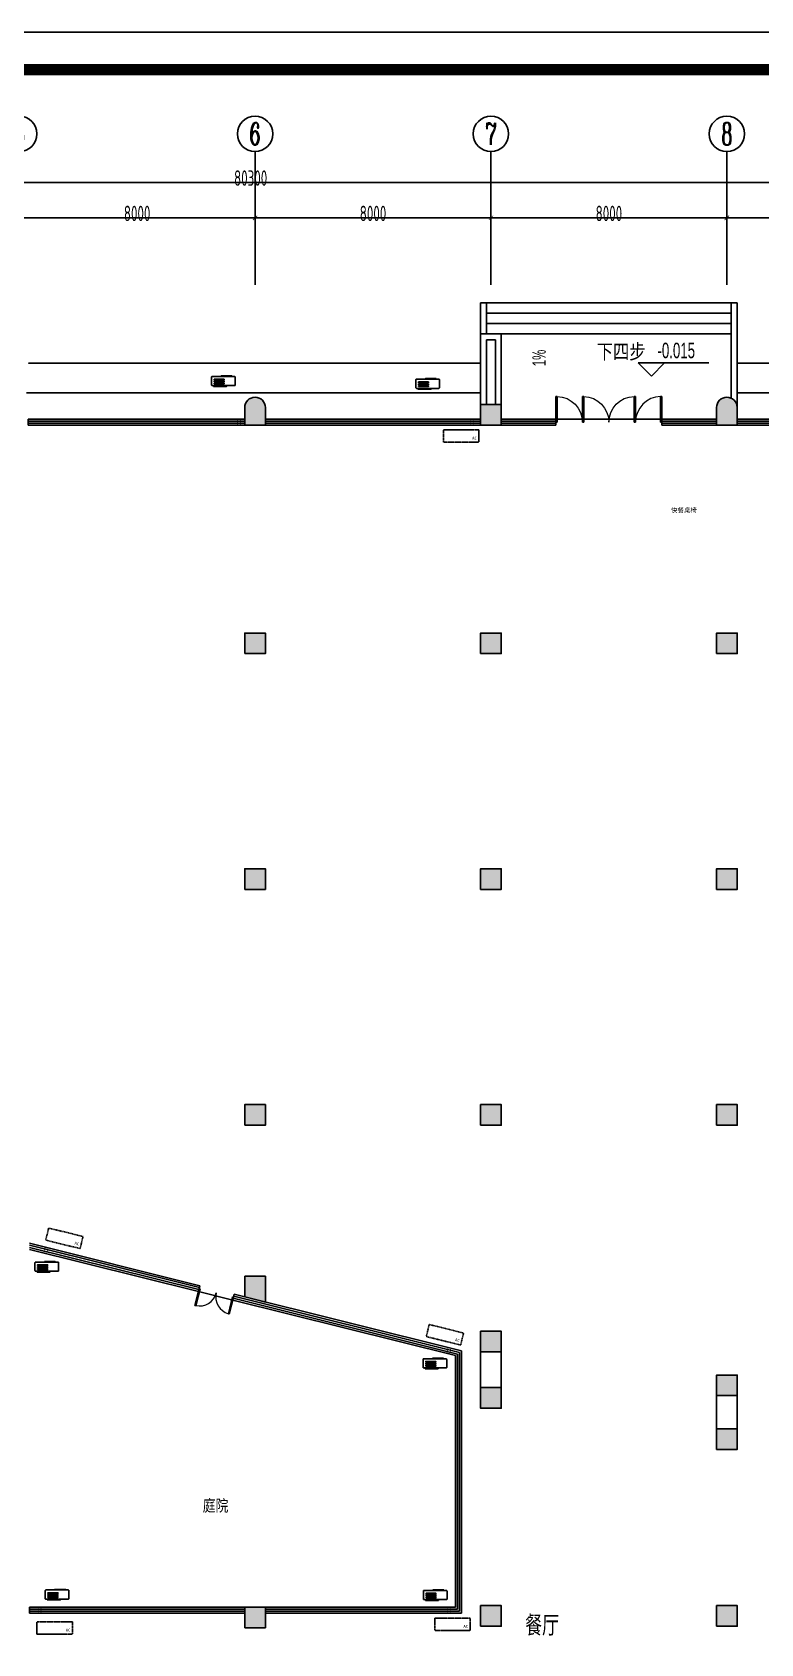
# Model space of a CAD drawing. Header units: inches. Extents: x -584 to 1446124, y -108140 to 99637.
# Drawn here: x 923466 to 948173, y 44961 to 99637 of the extents above; entities that cross this region are included whole.
import ezdxf
from ezdxf.enums import TextEntityAlignment as Align

# ---------------------------------------------------------------- set-up
doc = ezdxf.new("R2010")
doc.units = ezdxf.units.IN
doc.header["$MEASUREMENT"] = 0
doc.linetypes.add('DASH', pattern=[0.35, 0.25, -0.1])
for name, color, linetype in [('AXIS', 3, 'Continuous'), ('AXIS_TEXT', 7, 'Continuous'), ('COLUMN', 6, 'Continuous'), ('CURTWALL', 4, 'Continuous'), ('DIM_ELEV', 3, 'Continuous'), ('DIM_SYMB', 3, 'Continuous'), ('GROUND', 34, 'Continuous'), ('PUB_HATCH', 8, 'Continuous'), ('PUB_TEXT', 151, 'Continuous'), ('STAIR', 6, 'Continuous'), ('WALL', 7, 'Continuous'), ('WINDOW', 3, 'Continuous'), ('外框', 7, 'Continuous'), ('空调', 205, 'Continuous'), ('空调孔', 30, 'Continuous')]:
    doc.layers.add(name, color=color, linetype=linetype)
doc.styles.add('_TCH_AXIS', font='COMPLEX', dxfattribs={"bigfont": 'GBCBIG'})
doc.styles.add('_TCH_DIM', font='stylu.ttf')
doc.styles.add('_TCH_DIM_T3', font='TSSDENG', dxfattribs={"width": 0.64, "bigfont": 'TSSDCHN'})
doc.styles.add('COMPLEX', font='stylu.ttf')
doc.styles.add('HZ-1', font='MingLiU.ttf', dxfattribs={"width": 0.8})
doc.styles.get("Standard").update_dxf_attribs({"font": '', "width": 0.7, "height": 250})
doc.styles.add('WMF-宋体1', font='')
doc.styles.get('Standard').set_extended_font_data('NSimSun')
doc.styles.get('WMF-宋体1').set_extended_font_data('SimSun')
doc.dimstyles.new('_TCH_ARCH&&150', dxfattribs={"dimtxt": 525, "dimasz": 150, "dimexe": 375, "dimexo": 450, "dimgap": 150, "dimtad": 1, "dimdec": 0, "dimzin": 0, "dimdsep": 46, "dimtxsty": '_TCH_DIM_T3', "dimblk": 'ARCHTICK', "dimcen": 0.09, "dimclrt": 7, "dimazin": 2, "dimtfac": 1, "dimtdec": 0, "dimtix": 1, "dimtmove": 2, "dimatfit": 3, "dimfxl": 0, "dimtolj": 1, "dimtzin": 0, "dimarcsym": 0})

# ---------------------------------------------------------------- blocks, each defined once
blk = doc.blocks.new('vhjkghkghkl')
at = {"layer": '空调', "linetype": 'DASH', "ltscale": 0.3}
blk.add_lwpolyline([(134071, 540199), (134071, 539779), (132871, 539779), (132871, 540199), (134071, 540199)], close=True, dxfattribs=at)
at = {"layer": '空调', "linetype": 'DASH', "ltscale": 0.3, "style": 'HZ-1'}
blk.add_text('AC', height=100, dxfattribs=at).set_placement((133846, 539867))
blk = doc.blocks.new('A$C4EB5717C')
at = {"layer": '空调'}
for p, q in [((520, 110), (520, 120)), ((883, 100), (530, 100)), ((893, 120), (893, 110))]:
    blk.add_line(p, q, dxfattribs=at)
blk.add_lwpolyline([(220, 120), (980, 120, 0.414214), (1000, 140), (1000, 410, 0.414214), (980, 430), (220, 430, 0.414214), (200, 410), (200, 140, 0.414214)], format="xyb", close=True, dxfattribs=at)
for points in [[(269, 459), (709, 459), (709, 444), (269, 444)], [(290, 372), (626, 372), (626, 343), (290, 343)], [(290, 306), (626, 306), (626, 277), (290, 277)], [(290, 240), (626, 240), (626, 211), (290, 211)]]:
    blk.add_lwpolyline(points, close=True, dxfattribs=at)
for centre, start, end in [((530, 110), 180, 270), ((883, 110), 270, 0)]:
    blk.add_arc(centre, 10, start, end, dxfattribs=at)
blk = doc.blocks.new('_ArchTick')
at = {"color": 0, "linetype": 'ByBlock', "const_width": 0.15}
blk.add_lwpolyline([(-0.5, -0.5), (0.5, 0.5)], dxfattribs=at)
blk = doc.blocks.new('*D126')
at = {"layer": 'AXIS', "color": 0, "lineweight": -2, "transparency": 16777216}
for p, q in [((923023, 91512), (923023, 93714)), ((931023, 91512), (931023, 93714)), ((923023, 93339), (931023, 93339))]:
    blk.add_line(p, q, dxfattribs=at)
at = {"layer": 'Defpoints', "color": 0, "transparency": 16777216}
for p in [(931023, 93339), (923023, 91062), (931023, 91062)]:
    blk.add_point(p, dxfattribs=at)
at = {"layer": 'AXIS', "color": 0, "lineweight": -2, "transparency": 16777216, "xscale": 150, "yscale": 150, "zscale": 150, "rotation": 180}
blk.add_blockref('_ArchTick', (923023, 93339), dxfattribs=at)
at = {"layer": 'AXIS', "color": 0, "lineweight": -2, "transparency": 16777216, "xscale": 150, "yscale": 150, "zscale": 150}
blk.add_blockref('_ArchTick', (931023, 93339), dxfattribs=at)
at = {"layer": 'AXIS', "color": 7, "transparency": 16777216, "insert": (927023, 93489), "char_height": 525, "attachment_point": 5, "style": '_TCH_DIM_T3'}
blk.add_mtext('\\A1;8000', dxfattribs=at)
blk = doc.blocks.new('*D127')
at = {"layer": 'AXIS', "color": 0, "lineweight": -2, "transparency": 16777216}
for p, q in [((931023, 91512), (931023, 93714)), ((939023, 91512), (939023, 93714)), ((931023, 93339), (939023, 93339))]:
    blk.add_line(p, q, dxfattribs=at)
at = {"layer": 'Defpoints', "color": 0, "transparency": 16777216}
for p in [(939023, 93339), (931023, 91062), (939023, 91062)]:
    blk.add_point(p, dxfattribs=at)
at = {"layer": 'AXIS', "color": 0, "lineweight": -2, "transparency": 16777216, "xscale": 150, "yscale": 150, "zscale": 150, "rotation": 180}
blk.add_blockref('_ArchTick', (931023, 93339), dxfattribs=at)
at = {"layer": 'AXIS', "color": 0, "lineweight": -2, "transparency": 16777216, "xscale": 150, "yscale": 150, "zscale": 150}
blk.add_blockref('_ArchTick', (939023, 93339), dxfattribs=at)
at = {"layer": 'AXIS', "color": 7, "transparency": 16777216, "insert": (935023, 93489), "char_height": 525, "attachment_point": 5, "style": '_TCH_DIM_T3'}
blk.add_mtext('\\A1;8000', dxfattribs=at)
blk = doc.blocks.new('*D128')
at = {"layer": 'AXIS', "color": 0, "lineweight": -2, "transparency": 16777216}
for p, q in [((939023, 91512), (939023, 93714)), ((947023, 91512), (947023, 93714)), ((939023, 93339), (947023, 93339))]:
    blk.add_line(p, q, dxfattribs=at)
at = {"layer": 'Defpoints', "color": 0, "transparency": 16777216}
for p in [(947023, 93339), (939023, 91062), (947023, 91062)]:
    blk.add_point(p, dxfattribs=at)
at = {"layer": 'AXIS', "color": 0, "lineweight": -2, "transparency": 16777216, "xscale": 150, "yscale": 150, "zscale": 150, "rotation": 180}
blk.add_blockref('_ArchTick', (939023, 93339), dxfattribs=at)
at = {"layer": 'AXIS', "color": 0, "lineweight": -2, "transparency": 16777216, "xscale": 150, "yscale": 150, "zscale": 150}
blk.add_blockref('_ArchTick', (947023, 93339), dxfattribs=at)
at = {"layer": 'AXIS', "color": 7, "transparency": 16777216, "insert": (943023, 93489), "char_height": 525, "attachment_point": 5, "style": '_TCH_DIM_T3'}
blk.add_mtext('\\A1;8000', dxfattribs=at)
blk = doc.blocks.new('*D129')
at = {"layer": 'AXIS', "color": 0, "lineweight": -2, "transparency": 16777216}
for p, q in [((947023, 91512), (947023, 93714)), ((955023, 91512), (955023, 93714)), ((947023, 93339), (955023, 93339))]:
    blk.add_line(p, q, dxfattribs=at)
at = {"layer": 'Defpoints', "color": 0, "transparency": 16777216}
for p in [(955023, 93339), (947023, 91062), (955023, 91062)]:
    blk.add_point(p, dxfattribs=at)
at = {"layer": 'AXIS', "color": 0, "lineweight": -2, "transparency": 16777216, "xscale": 150, "yscale": 150, "zscale": 150, "rotation": 180}
blk.add_blockref('_ArchTick', (947023, 93339), dxfattribs=at)
at = {"layer": 'AXIS', "color": 0, "lineweight": -2, "transparency": 16777216, "xscale": 150, "yscale": 150, "zscale": 150}
blk.add_blockref('_ArchTick', (955023, 93339), dxfattribs=at)
at = {"layer": 'AXIS', "color": 7, "transparency": 16777216, "insert": (951023, 93489), "char_height": 525, "attachment_point": 5, "style": '_TCH_DIM_T3'}
blk.add_mtext('\\A1;8000', dxfattribs=at)
blk = doc.blocks.new('*D132')
at = {"layer": 'AXIS', "color": 0, "lineweight": -2, "transparency": 16777216}
for p, q in [((890723, 91512), (890723, 94914)), ((971023, 91512), (971023, 94914)), ((890723, 94539), (971023, 94539))]:
    blk.add_line(p, q, dxfattribs=at)
at = {"layer": 'Defpoints', "color": 0, "transparency": 16777216}
for p in [(971023, 94539), (890723, 91062), (971023, 91062)]:
    blk.add_point(p, dxfattribs=at)
at = {"layer": 'AXIS', "color": 0, "lineweight": -2, "transparency": 16777216, "xscale": 150, "yscale": 150, "zscale": 150, "rotation": 180}
blk.add_blockref('_ArchTick', (890723, 94539), dxfattribs=at)
at = {"layer": 'AXIS', "color": 0, "lineweight": -2, "transparency": 16777216, "xscale": 150, "yscale": 150, "zscale": 150}
blk.add_blockref('_ArchTick', (971023, 94539), dxfattribs=at)
at = {"layer": 'AXIS', "color": 7, "transparency": 16777216, "insert": (930873, 94689), "char_height": 525, "attachment_point": 5, "style": '_TCH_DIM_T3'}
blk.add_mtext('\\A1;80300', dxfattribs=at)
blk = doc.blocks.new('_FZH')
at = {"layer": 'WALL'}
blk.add_lwpolyline([(-0.5, -0.5), (0.5, -0.5), (0.5, 0.5), (-0.5, 0.5)], close=True, dxfattribs=at)
blk.add_solid([(-0.5, -0.5), (0.5, -0.5), (-0.5, 0.5), (0.5, 0.5)], dxfattribs=at)
blk = doc.blocks.new('$WINLIB2D$00000001')
at = {"color": 0}
for points in [[(-0.5, 0.5), (-0.5, -0.5)], [(-0.5, 0.5), (0.5, 0.5)], [(0.5, -0.5), (0.5, 0.5)], [(0.5, 0.1667), (-0.5, 0.1667)], [(0.5, -0.1667), (-0.5, -0.1667)], [(-0.5, -0.5), (0.5, -0.5)]]:
    blk.add_lwpolyline(points, dxfattribs=at)
blk = doc.blocks.new('$DorLib2D$00000002')
for p, q in [((-0.5, 0), (-0.5, 0.4875)), ((-0.475, 0.4875), (-0.5, 0.4875)), ((-0.475, 0), (-0.475, 0.4875)), ((0.475, 0), (0.475, 0.4875)), ((0.475, 0.4875), (0.5, 0.4875)), ((0.5, 0), (0.5, 0.4875)), ((-0.5, 0), (-0.475, 0)), ((0.5, 0), (0.475, 0))]:
    blk.add_line(p, q)
at = {"lineweight": 13}
for centre, start, end in [((-0.4875, 0), 0, 88.53072), ((0.4875, 0), 91.46928, 180)]:
    blk.add_arc(centre, 0.4875, start, end, dxfattribs=at)
blk = doc.blocks.new('$DorLib2D$00000001')
for p, q in [((0.45, 0.975), (0.5, 0.975)), ((0.45, 0), (0.45, 0.975)), ((0.5, 0), (0.5, 0.975)), ((0.5, 0), (0.45, 0))]:
    blk.add_line(p, q)
at = {"lineweight": 13}
blk.add_arc((0.475, 0), 0.975, 91.46928, 180, dxfattribs=at)
blk = doc.blocks.new('_AXISO')
blk.add_circle((0, 0), 0.5)
at = {"layer": 'AXIS_TEXT', "style": 'COMPLEX', "width": 1.041667}
blk.add_attdef('A', text='', height=0.56, dxfattribs=at).set_placement((-0.25, -0.28), (0.25, -0.28), align=Align.FIT)

msp = doc.modelspace()

# ---------------------------------------------------------------- hatches: boundary and pattern name
at = {"layer": 'PUB_HATCH'}
for points in [[(931372.9, 86903.7, 1), (930672.9, 86903.7), (930672.9, 86303.6), (931372.9, 86303.6)], [(947372.9, 86903.7, 1), (946672.9, 86903.7), (946672.9, 86303.6), (947372.9, 86303.6)], [(931372.9, 57427.9), (930672.9, 57427.9), (930672.9, 56727.9), (931372.9, 56553.3)]]:
    msp.add_hatch(color=256, dxfattribs=at).paths.add_polyline_path(points)

# ---------------------------------------------------------------- linework, layer by layer
at = {"layer": 'AXIS'}
for p, q in [((931022.9, 91061.7), (931022.9, 95589.2)), ((939022.9, 91061.7), (939022.9, 95589.2)), ((947022.9, 91061.7), (947022.9, 95589.2))]:
    msp.add_line(p, q, dxfattribs=at)
at = {"layer": 'COLUMN'}
for p, q in [((930672.9, 86903.7), (930672.9, 86303.6)), ((931372.9, 86303.6), (931372.9, 86903.7)), ((946672.9, 86903.7), (946672.9, 86303.6)), ((947372.9, 86303.6), (947372.9, 86903.7)), ((930672.9, 86303.6), (931372.9, 86303.6)), ((946672.9, 86303.6), (947372.9, 86303.6)), ((931372.9, 57427.9), (930672.9, 57427.9)), ((930672.9, 57427.9), (930672.9, 56727.9)), ((931372.9, 56553.3), (931372.9, 57427.9)), ((930672.9, 56727.9), (931372.9, 56553.3))]:
    msp.add_line(p, q, dxfattribs=at)
for centre in [(931022.9, 86903.7), (947022.9, 86903.7)]:
    msp.add_arc(centre, 350, 0, 180, dxfattribs=at)
at = {"layer": 'CURTWALL'}
for p, q in [((941222.9, 86503.6), (939372.9, 86503.6)), ((939372.9, 86437), (941222.9, 86437)), ((941222.9, 86303.6), (941222.9, 86503.6)), ((946672.9, 86503.6), (944822.9, 86503.6)), ((944822.9, 86503.6), (944822.9, 86303.6)), ((944822.9, 86437), (946672.9, 86437)), ((939372.9, 86370.3), (941222.9, 86370.3)), ((939372.9, 86303.6), (941222.9, 86303.6)), ((944822.9, 86370.3), (946672.9, 86370.3)), ((944822.9, 86303.6), (946672.9, 86303.6)), ((929150.2, 57107.5), (923372.9, 58548)), ((923372.9, 58479.3), (929134.1, 57042.8)), ((923372.9, 58410.5), (929118, 56978.1)), ((923372.9, 58341.8), (929101.8, 56913.5)), ((929101.8, 56913.5), (929150.2, 57107.5)), ((930314.6, 56817.2), (930266.2, 56623.1)), ((930266.2, 56623.1), (937822.9, 54739.1)), ((930282.3, 56687.8), (937889.6, 54791.1)), ((930298.4, 56752.5), (937956.2, 54843.2)), ((938022.9, 54895.3), (930314.6, 56817.2)), ((937822.9, 46203.6), (937822.9, 54739.1)), ((937889.6, 46137), (937889.6, 54791.1)), ((937956.2, 46070.3), (937956.2, 54843.2)), ((938022.9, 46003.6), (938022.9, 54895.3)), ((931372.9, 46203.6), (937822.9, 46203.6)), ((931372.9, 46137), (937889.6, 46137)), ((931372.9, 46070.3), (937956.2, 46070.3)), ((931372.9, 46003.6), (938022.9, 46003.6))]:
    msp.add_line(p, q, dxfattribs=at)
at = {"layer": 'DIM_ELEV'}
for p, q in [((944464, 87970.4), (944014, 88420.4)), ((944014, 88420.4), (946411.2, 88420.4)), ((944464, 87970.4), (944914, 88420.4))]:
    msp.add_line(p, q, dxfattribs=at)
at = {"layer": 'DIM_SYMB'}
for points in [[(943022.9, 89228.6, 0, 0, 0), (943022.9, 89955.1, 120, 0, 0), (943022.9, 90405.1, 0, 0, 0)], [(941019, 88091.9, 0, 0, 0), (941019, 88594, 104, 0, 0), (941019, 88984, 0, 0, 0)]]:
    msp.add_lwpolyline(points, format="xyseb", dxfattribs=at)
at = {"layer": 'GROUND', "linetype": 'DASH'}
for points in [[(938672.9, 88403.6), (923322.9, 88403.6)], [(947372.9, 88403.6), (953972.9, 88403.6)]]:
    msp.add_lwpolyline(points, dxfattribs=at)
at = {"layer": 'STAIR'}
for p, q in [((938672.9, 90453.6), (947372.9, 90453.6)), ((938672.9, 89403.6), (938672.9, 90453.6)), ((938872.9, 89403.6), (938872.9, 90453.6)), ((947172.9, 87403.6), (947172.9, 90453.6)), ((947372.9, 87403.6), (947372.9, 90453.6)), ((938872.9, 90103.6), (947172.9, 90103.6)), ((938872.9, 89753.6), (947172.9, 89753.6)), ((938872.9, 89403.6), (947172.9, 89403.6)), ((947172.9, 87219.9), (947172.9, 87503.6)), ((947372.9, 86834), (947372.9, 87403.6))]:
    msp.add_line(p, q, dxfattribs=at)
at = {"layer": 'STAIR', "ltscale": 3}
for p, q in [((923272.9, 87403.6), (938672.9, 87403.6)), ((947372.9, 87403.6), (955022.9, 87403.6))]:
    msp.add_line(p, q, dxfattribs=at)
at = {"layer": 'WALL'}
for p, q in [((938672.9, 89403.6), (939372.9, 89403.6)), ((938672.9, 89403.6), (938672.9, 87003.6)), ((938872.9, 89203.6), (939172.9, 89203.6)), ((938872.9, 89203.6), (938872.9, 87003.6)), ((939172.9, 89203.6), (939172.9, 87003.6)), ((939372.9, 89403.6), (939372.9, 87003.6))]:
    msp.add_line(p, q, dxfattribs=at)
for points in [[(938672.9, 55561.3), (939372.9, 55561.3), (939372.9, 52953.3), (938672.9, 52953.3)], [(946672.9, 54079.4), (947372.9, 54079.4), (947372.9, 51553.6), (946672.9, 51553.6)]]:
    msp.add_lwpolyline(points, close=True, dxfattribs=at)
at = {"layer": 'WINDOW'}
for p, q in [((941222.9, 86503.6), (942122.9, 86503.6)), ((942122.9, 86503.6), (943922.9, 86503.6)), ((943922.9, 86503.6), (944822.9, 86503.6)), ((929101.8, 56913.5), (930266.2, 56623.1))]:
    msp.add_line(p, q, dxfattribs=at)
at = {"layer": '外框', "lineweight": -2}
msp.add_line((876614.6, 99636.8), (1010552, 99636.8), dxfattribs=at)
at = {"layer": '外框', "lineweight": -2, "const_width": 391.5}
msp.add_lwpolyline([(881818.3, 7015.2), (1005149.3, 7015.2, 0.4142136), (1009064.5, 10930.4), (1009064.5, 94453.3, 0.4142136), (1005149.3, 98368.5), (881818.3, 98368.5, 0.4142136), (877903, 94453.3), (877903, 10930.4, 0.4142136)], format="xyb", close=True, dxfattribs=at)
at = {"layer": '空调孔', "const_width": 20}
for points in [[(930421.5, 86303.6), (930521.5, 86303.6), (930521.5, 86503.6), (930421.5, 86503.6)], [(938329.5, 86303.6), (938429.5, 86303.6), (938429.5, 86503.6), (938329.5, 86503.6)], [(923857.5, 58221), (923954.5, 58196.8), (924002.9, 58390.9), (923905.8, 58415.1)], [(937520.6, 54814.4), (937617.7, 54790.2), (937666, 54984.3), (937569, 55008.5)], [(923665.5, 46003.6), (923765.5, 46003.6), (923765.5, 46203.6), (923665.5, 46203.6)], [(937550, 46003.6), (937650, 46003.6), (937650, 46203.6), (937550, 46203.6)]]:
    msp.add_lwpolyline(points, close=True, dxfattribs=at)

# ---------------------------------------------------------------- block references
at = {"layer": 'AXIS'}
ref = msp.add_blockref('_AXISO', (923022.9, 96189.2), dxfattribs=dict(at, xscale=1200, yscale=1200, zscale=1200))
ref.add_attrib('A', '5', dxfattribs={"layer": 'AXIS_TEXT', "height": 741.2, "style": '_TCH_AXIS', "width": 0.8}).set_placement((922825.2, 95818.6), (923220.5, 95818.6), align=Align.FIT)
ref = msp.add_blockref('_AXISO', (931022.9, 96189.2), dxfattribs=dict(at, xscale=1200, yscale=1200, zscale=1200))
ref.add_attrib('A', '6', dxfattribs={"layer": 'AXIS_TEXT', "height": 741.2, "style": '_TCH_AXIS', "width": 0.8}).set_placement((930825.2, 95818.6), (931220.5, 95818.6), align=Align.FIT)
ref = msp.add_blockref('_AXISO', (939022.9, 96189.2), dxfattribs=dict(at, xscale=1200, yscale=1200, zscale=1200))
ref.add_attrib('A', '7', dxfattribs={"layer": 'AXIS_TEXT', "height": 741.2, "style": '_TCH_AXIS', "width": 0.8}).set_placement((938825.2, 95818.6), (939220.5, 95818.6), align=Align.FIT)
ref = msp.add_blockref('_AXISO', (947022.9, 96189.2), dxfattribs=dict(at, xscale=1200, yscale=1200, zscale=1200))
ref.add_attrib('A', '8', dxfattribs={"layer": 'AXIS_TEXT', "height": 741.2, "style": '_TCH_AXIS', "width": 0.8}).set_placement((946825.2, 95818.6), (947220.5, 95818.6), align=Align.FIT)
at = {"layer": 'COLUMN', "xscale": 700, "yscale": 700, "zscale": 700}
for p in [(939022.9, 86653.6), (931022.9, 78903.6), (939022.9, 78903.6), (947022.9, 78903.6), (931022.9, 70903.6), (939022.9, 70903.6), (947022.9, 70903.6), (931022.9, 62903.6), (939022.9, 62903.6), (947022.9, 62903.6), (939022.9, 55211.3), (939022.9, 53303.3), (947022.9, 53729.4), (947022.9, 51903.6), (931022.9, 45853.6), (939022.9, 45903.6), (947022.9, 45903.6)]:
    msp.add_blockref('_FZH', p, dxfattribs=at)
at = {"layer": 'WINDOW'}
for name, p, xscale, yscale, zscale in [('$DorLib2D$00000001', (941672.9, 86403.6), -900, 900, -900), ('$DorLib2D$00000002', (943022.9, 86403.6), -1800, 1800, -1800), ('$DorLib2D$00000001', (944372.9, 86403.6), 900, 900, 900), ('$WINLIB2D$00000001', (926997.9, 86403.6), 7350, -200, 7350), ('$WINLIB2D$00000001', (935022.9, 86403.6), 7300, -200, 7300), ('$WINLIB2D$00000001', (948997.9, 86403.6), 3250, -200, 3250), ('$WINLIB2D$00000001', (927022.9, 46103.6), 7300, 200, 7300)]:
    msp.add_blockref(name, p, dxfattribs=dict(at, xscale=xscale, yscale=yscale, zscale=zscale))
at = {"layer": 'WINDOW', "xscale": -1200.000000000051, "yscale": -1200, "zscale": -1200, "rotation": 346.000000000001}
msp.add_blockref('$DorLib2D$00000002', (929708.2, 56865.3), dxfattribs=at)
at = {"layer": '空调', "extrusion": (0, 0, -1), "zscale": -1, "rotation": 180}
for p in [(-929348.6, 88076.5), (-936276, 87984.1), (-923358.6, 58030.6), (-936522.1, 54749.4), (-923708.1, 46905.5), (-936532.8, 46888.4)]:
    msp.add_blockref('A$C4EB5717C', p, dxfattribs=at)
at = {"layer": '空调'}
for p in [(804538.1, -454052.3), (790755.9, -494495.1), (804243.2, -494366.4)]:
    msp.add_blockref('vhjkghkghkl', p, dxfattribs=at)
at = {"layer": '空调', "rotation": 346.0000000016665}
for p in [(664414.7, -432942.4), (677320.4, -436216.8)]:
    msp.add_blockref('vhjkghkghkl', p, dxfattribs=at)

# ---------------------------------------------------------------- texts
at = {"color": 7, "lineweight": 0, "style": 'WMF-宋体1'}
msp.add_text('快餐桌椅', height=157.34, dxfattribs=at).set_placement((945124, 83340.8))
at = {"layer": 'PUB_TEXT', "style": '_TCH_DIM'}
for s, height, width, p in [('下四步', 506.38, 0.8, (942607.4, 88546.1)), ('-0.015', 525, 0.64, (944670.2, 88577.9))]:
    msp.add_text(s, height=height, dxfattribs=dict(at, width=width)).set_placement(p)
at = {"layer": 'PUB_TEXT', "style": '_TCH_DIM', "width": 0.64}
msp.add_text('1%', height=455, rotation=90, dxfattribs=at).set_placement((940882.5, 88302.2))
at = {"layer": 'PUB_TEXT', "width": 0.8}
msp.add_text('庭院', height=398.73, dxfattribs=at).set_placement((929247.4, 49449.2))
at = {"layer": 'WALL', "insert": (940184.1, 45900.5), "char_height": 600, "width": 21939.099, "attachment_point": 1}
msp.add_mtext('{\\fSimHei|b0|i0|c134|p49;\\C0;餐厅}', dxfattribs=at)

# ---------------------------------------------------------------- dimensions: what is measured, and where the dimension line sits
at = {"layer": 'AXIS'}
for p1, p2, distance, picture, middle in [((890722.9, 91061.7), (971022.9, 91061.7), 3477.6, '*D132', (930872.9, 94689.2)), ((923022.9, 91061.7), (931022.9, 91061.7), 2277.6, '*D126', (927022.9, 93489.2)), ((931022.9, 91061.7), (939022.9, 91061.7), 2277.6, '*D127', (935022.9, 93489.2)), ((939022.9, 91061.7), (947022.9, 91061.7), 2277.6, '*D128', (943022.9, 93489.2)), ((947022.9, 91061.7), (955022.9, 91061.7), 2277.6, '*D129', (951022.9, 93489.2))]:
    dim = msp.add_aligned_dim(p1=p1, p2=p2, distance=distance, dimstyle='_TCH_ARCH&&150', dxfattribs=at)
    dim.commit()
    dim.dimension.update_dxf_attribs({"geometry": picture, "text_midpoint": middle})

doc.saveas('drawing.dxf')
